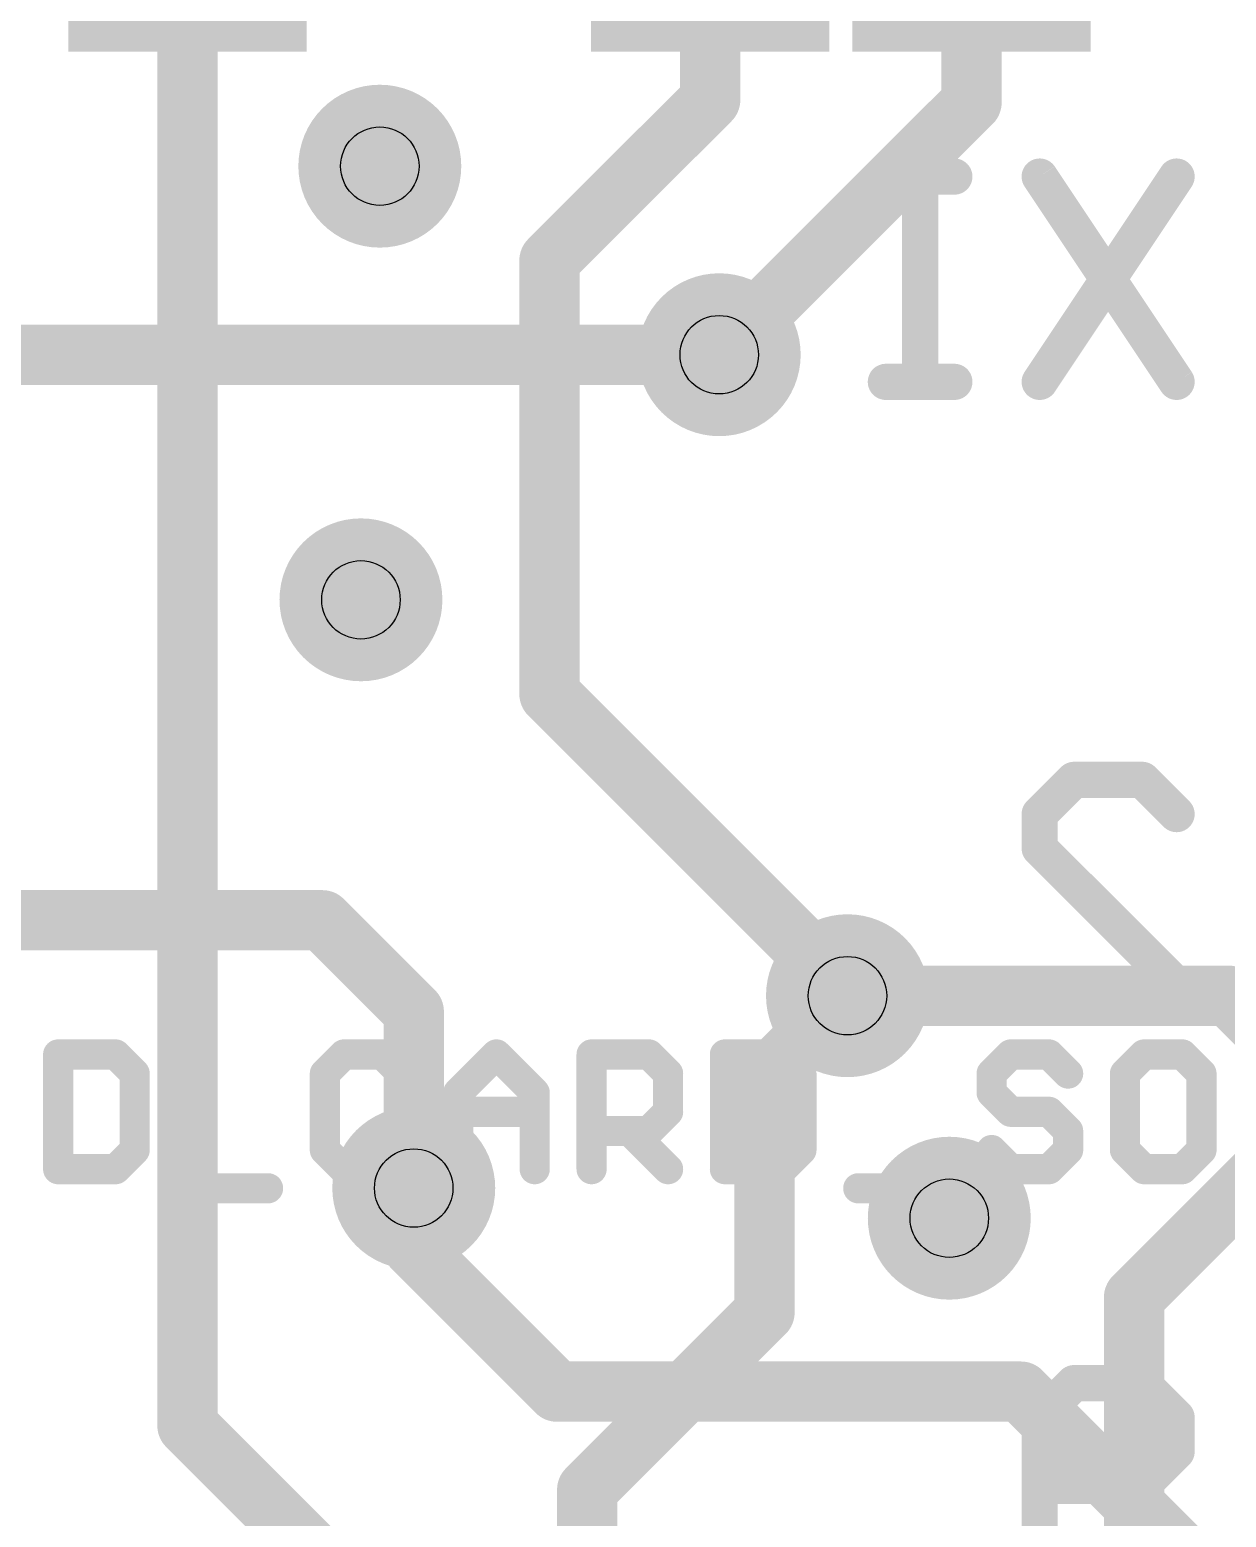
# Model space of a CAD drawing. Extents: x -44 to 63, y -21 to 59.
# Drawn here: x 14.48 to 19.52, y 36.7 to 42.96 of the extents above; entities that cross this region are included whole.
import ezdxf

# ---------------------------------------------------------------- set-up
doc = ezdxf.new("R2010")
doc.units = 0
for name, color, linetype in [('1', 12, 'CONTINUOUS'), ('16', 132, 'CONTINUOUS'), ('18', 110, 'CONTINUOUS'), ('22', 40, 'CONTINUOUS'), ('27', 253, 'CONTINUOUS'), ('29', 253, 'CONTINUOUS'), ('44', 253, 'CONTINUOUS')]:
    doc.layers.add(name, color=color, linetype=linetype)

# ---------------------------------------------------------------- blocks, each defined once
blk = doc.blocks.new('RECT')
blk.add_solid([(-0.5, -0.5), (0.5, -0.5), (-0.5, 0.5), (0.5, 0.5)])
blk = doc.blocks.new('ROUNDV')
at = {"const_width": 0.5}
blk.add_lwpolyline([(0, -0.25, 1), (0, 0.25, 1), (0, -0.25)], format="xyb", dxfattribs=at)

msp = doc.modelspace()

# ---------------------------------------------------------------- linework, layer by layer
at = {"layer": '1', "const_width": 0.254}
for points in [[(15.145, 37.0838), (15.145, 43.72)], [(17.345, 42.6656), (17.345, 43.72)], [(18.445, 43.72), (18.445, 42.6544)], [(17.345, 42.6656), (16.6687, 41.9894)], [(18.445, 42.6544), (17.3831, 41.5925)], [(16.6687, 41.9894), (16.6687, 40.1638)], [(16.6687, 40.1638), (17.9229, 38.9096)], [(17.9229, 38.9096), (17.9229, 38.8938)], [(19.5263, 38.8938), (17.9229, 38.8938)], [(21.59, 36.83), (19.5263, 38.8938)], [(16.0973, 37.8301), (16.0973, 38.0841)], [(16.7005, 37.2269), (16.0973, 37.8301)], [(18.6531, 37.2269), (16.7005, 37.2269)], [(21.59, 34.29), (18.6531, 37.2269)], [(16.0338, 36.195), (15.145, 37.0838)]]:
    msp.add_lwpolyline(points, dxfattribs=at)
at = {"layer": '1', "const_width": 0.127}
for points in [[(17.3899, 42.6207, 1), (17.3001, 42.7105)], [(18.4899, 42.6095, 1), (18.4001, 42.6993)], [(17.2815, 42.6656, 1), (17.4085, 42.6656)], [(18.3815, 42.6544, 1), (18.5085, 42.6544)], [(16.7323, 41.9894, 1), (16.6052, 41.9894)], [(16.6238, 42.0343, 1), (16.7137, 41.9445)], [(17.3382, 41.6374, 1), (17.428, 41.5476)], [(16.7137, 40.2087, 1), (16.6238, 40.1188)], [(16.6052, 40.1638, 1), (16.7323, 40.1638)], [(17.9864, 38.9096, 1), (17.8594, 38.9096)], [(17.9229, 38.9573, 1), (17.9229, 38.8303)], [(17.878, 38.8647, 1), (17.9678, 38.9545)], [(19.5712, 38.9387, 1), (19.4813, 38.8488)], [(19.5263, 38.8303, 1), (19.5263, 38.9573)], [(17.8594, 38.8938, 1), (17.9864, 38.8938)], [(16.1608, 38.0841, 1), (16.0338, 38.0841)], [(16.1422, 37.875, 1), (16.0523, 37.7852)], [(16.0338, 37.8301, 1), (16.1608, 37.8301)], [(16.7005, 37.2904, 1), (16.7005, 37.1634)], [(16.6556, 37.182, 1), (16.7454, 37.2718)], [(18.698, 37.2718, 1), (18.6082, 37.182)], [(18.6531, 37.1634, 1), (18.6531, 37.2904)], [(15.1899, 37.1287, 1), (15.1001, 37.0388)], [(15.0815, 37.0838, 1), (15.2085, 37.0838)]]:
    msp.add_lwpolyline(points, format="xyb", dxfattribs=at)
at = {"layer": '16', "const_width": 0.254}
for points in [[(17.3831, 41.5925), (13.0969, 41.5925)], [(15.713, 39.2112), (12.7, 39.2112)], [(16.0973, 38.827), (15.713, 39.2112)], [(17.5736, 38.5445), (17.9229, 38.8938)], [(16.0973, 38.0841), (16.0973, 38.827)], [(17.5736, 37.5603), (17.5736, 38.5445)], [(19.685, 38.1794), (19.1294, 37.6238)], [(19.1294, 37.6238), (19.1294, 25.4794)], [(16.8275, 36.8141), (17.5736, 37.5603)], [(16.8275, 31.8294), (16.8275, 36.8141)]]:
    msp.add_lwpolyline(points, dxfattribs=at)
at = {"layer": '16', "const_width": 0.127}
for points in [[(17.3831, 41.529, 1), (17.3831, 41.656)], [(15.7579, 39.2562, 1), (15.6681, 39.1663)], [(15.713, 39.1478, 1), (15.713, 39.2747)], [(17.9678, 38.8488, 1), (17.878, 38.9387)], [(16.1608, 38.827, 1), (16.0338, 38.827)], [(16.0523, 38.7821, 1), (16.1422, 38.8719)], [(17.6371, 38.5445, 1), (17.5101, 38.5445)], [(17.5287, 38.5894, 1), (17.6185, 38.4996)], [(16.0338, 38.0841, 1), (16.1608, 38.0841)], [(19.1929, 37.6238, 1), (19.0659, 37.6238)], [(19.0845, 37.6687, 1), (19.1743, 37.5788)], [(17.6185, 37.5153, 1), (17.5287, 37.6052)], [(17.5101, 37.5603, 1), (17.6371, 37.5603)], [(16.891, 36.8141, 1), (16.764, 36.8141)], [(16.7826, 36.859, 1), (16.8724, 36.7692)]]:
    msp.add_lwpolyline(points, format="xyb", dxfattribs=at)
at = {"layer": '22', "const_width": 0.1524}
for points in [[(18.3728, 42.3425), (18.0846, 42.3425)], [(18.2287, 41.4782), (18.2287, 42.3425)], [(19.3083, 42.3425), (18.7321, 41.4782)], [(18.7321, 42.3425), (19.3083, 41.4782)], [(18.3728, 41.4782), (18.0846, 41.4782)], [(18.7321, 39.6585), (18.8761, 39.8025)], [(18.8761, 39.8025), (19.1642, 39.8025)], [(19.1642, 39.8025), (19.3083, 39.6585)], [(18.7321, 39.5144), (18.7321, 39.6585)], [(19.3083, 38.9382), (18.7321, 39.5144)], [(18.7321, 38.9382), (19.3083, 38.9382)], [(18.7321, 37.1185), (18.8761, 37.2625)], [(18.8761, 37.2625), (19.1642, 37.2625)], [(19.1642, 37.2625), (19.3083, 37.1185)], [(18.7321, 36.5423), (18.7321, 37.1185)], [(19.3083, 37.1185), (19.3083, 36.9744)], [(19.3083, 36.9744), (19.1642, 36.8304)], [(19.1642, 36.8304), (18.7321, 36.8304)]]:
    msp.add_lwpolyline(points, dxfattribs=at)
at = {"layer": '22', "const_width": 0.0762}
for points in [[(18.0846, 42.3806, 1), (18.0846, 42.3044)], [(18.2668, 42.3425, 1), (18.1906, 42.3425)], [(18.3728, 42.3044, 1), (18.3728, 42.3806)], [(18.7638, 42.3637, 1), (18.7004, 42.3214)], [(19.34, 42.3214, 1), (19.2766, 42.3637)], [(18.0846, 41.5163, 1), (18.0846, 41.4401)], [(18.3728, 41.4401, 1), (18.3728, 41.5163)], [(18.7004, 41.4993, 1), (18.7638, 41.4571)], [(19.2766, 41.4571, 1), (19.34, 41.4993)], [(18.1906, 41.4782, 1), (18.2668, 41.4782)], [(18.8761, 39.8406, 1), (18.8761, 39.7644)], [(18.9031, 39.7756, 1), (18.8492, 39.8295)], [(19.1912, 39.8295, 1), (19.1373, 39.7756)], [(19.1642, 39.7644, 1), (19.1642, 39.8406)], [(18.7051, 39.6854, 1), (18.759, 39.6315)], [(18.7702, 39.6585, 1), (18.694, 39.6585)], [(19.2813, 39.6315, 1), (19.3352, 39.6854)], [(18.759, 39.5414, 1), (18.7051, 39.4875)], [(18.694, 39.5144, 1), (18.7702, 39.5144)], [(18.7321, 38.9763, 1), (18.7321, 38.9001)], [(19.2813, 38.9113, 1), (19.3352, 38.9651)], [(19.3083, 38.9001, 1), (19.3083, 38.9763)], [(18.8761, 37.3006, 1), (18.8761, 37.2244)], [(18.9031, 37.2356, 1), (18.8492, 37.2895)], [(19.1912, 37.2895, 1), (19.1373, 37.2356)], [(19.1642, 37.2244, 1), (19.1642, 37.3006)], [(18.7051, 37.1454, 1), (18.759, 37.0915)], [(18.7702, 37.1185, 1), (18.694, 37.1185)], [(19.3464, 37.1185, 1), (19.2702, 37.1185)], [(19.2813, 37.0915, 1), (19.3352, 37.1454)], [(19.2702, 36.9744, 1), (19.3464, 36.9744)], [(19.3352, 36.9475, 1), (19.2813, 37.0014)], [(18.7321, 36.8685, 1), (18.7321, 36.7923)], [(19.1373, 36.8573, 1), (19.1912, 36.8034)], [(19.1642, 36.7923, 1), (19.1642, 36.8685)]]:
    msp.add_lwpolyline(points, format="xyb", dxfattribs=at)
at = {"layer": '27', "const_width": 0.0635}
for points in [[(14.6323, 38.6465, 1), (14.5688, 38.6465)], [(14.6006, 38.6783, 1), (14.6006, 38.6148)], [(14.8645, 38.669, 1), (14.8196, 38.6241)], [(14.8421, 38.6148, 1), (14.8421, 38.6783)], [(15.8037, 38.6783, 1), (15.8037, 38.6148)], [(15.8261, 38.6241, 1), (15.7812, 38.669)], [(15.9871, 38.669, 1), (15.9422, 38.6241)], [(15.9647, 38.6148, 1), (15.9647, 38.6783)], [(16.4679, 38.669, 1), (16.423, 38.6241)], [(16.4679, 38.6241, 1), (16.423, 38.669)], [(16.8458, 38.6783, 1), (16.8458, 38.6148)], [(16.8775, 38.6465, 1), (16.8141, 38.6465)], [(17.1098, 38.669, 1), (17.0649, 38.6241)], [(17.0873, 38.6148, 1), (17.0873, 38.6783)], [(17.4071, 38.6783, 1), (17.4071, 38.6148)], [(17.4389, 38.6465, 1), (17.3754, 38.6465)], [(17.6711, 38.669, 1), (17.6262, 38.6241)], [(17.6486, 38.6148, 1), (17.6486, 38.6783)], [(18.6102, 38.6783, 1), (18.6102, 38.6148)], [(18.6327, 38.6241, 1), (18.5878, 38.669)], [(18.7937, 38.669, 1), (18.7488, 38.6241)], [(18.7712, 38.6148, 1), (18.7712, 38.6783)], [(19.1715, 38.6783, 1), (19.1715, 38.6148)], [(19.194, 38.6241, 1), (19.1491, 38.669)], [(19.355, 38.669, 1), (19.3101, 38.6241)], [(19.3325, 38.6148, 1), (19.3325, 38.6783)], [(14.9543, 38.566, 1), (14.8908, 38.566)], [(14.9001, 38.5436, 1), (14.945, 38.5885)], [(15.7549, 38.566, 1), (15.6914, 38.566)], [(15.7007, 38.5885, 1), (15.7456, 38.5436)], [(16.0227, 38.5436, 1), (16.0676, 38.5885)], [(17.1996, 38.566, 1), (17.1361, 38.566)], [(17.1454, 38.5436, 1), (17.1903, 38.5885)], [(17.7609, 38.566, 1), (17.6974, 38.566)], [(17.7067, 38.5436, 1), (17.7516, 38.5885)], [(18.5615, 38.566, 1), (18.498, 38.566)], [(18.5073, 38.5885, 1), (18.5522, 38.5436)], [(18.8293, 38.5436, 1), (18.8742, 38.5885)], [(19.1228, 38.566, 1), (19.0593, 38.566)], [(19.0686, 38.5885, 1), (19.1135, 38.5436)], [(19.4448, 38.566, 1), (19.3813, 38.566)], [(19.3906, 38.5436, 1), (19.4355, 38.5885)], [(16.3162, 38.4855, 1), (16.2527, 38.4855)], [(16.262, 38.508, 1), (16.3069, 38.4631)], [(16.6382, 38.4855, 1), (16.5747, 38.4855)], [(16.584, 38.4631, 1), (16.6289, 38.508)], [(18.5522, 38.508, 1), (18.5073, 38.4631)], [(18.498, 38.4855, 1), (18.5615, 38.4855)], [(16.2845, 38.4368, 1), (16.2845, 38.3733)], [(16.6065, 38.3733, 1), (16.6065, 38.4368)], [(17.1903, 38.3826, 1), (17.1454, 38.4275)], [(18.6102, 38.4368, 1), (18.6102, 38.3733)], [(18.5878, 38.3826, 1), (18.6327, 38.4275)], [(18.7937, 38.4275, 1), (18.7488, 38.3826)], [(18.7712, 38.3733, 1), (18.7712, 38.4368)], [(17.1361, 38.405, 1), (17.1996, 38.405)], [(16.8458, 38.3563, 1), (16.8458, 38.2928)], [(17.0293, 38.347, 1), (16.9844, 38.3021)], [(17.0649, 38.347, 1), (17.1098, 38.3021)], [(17.0873, 38.2928, 1), (17.0873, 38.3563)], [(18.8835, 38.3245, 1), (18.82, 38.3245)], [(18.8293, 38.3021, 1), (18.8742, 38.347)], [(14.8908, 38.244, 1), (14.9543, 38.244)], [(14.945, 38.2215, 1), (14.9001, 38.2665)], [(15.7456, 38.2665, 1), (15.7007, 38.2215)], [(15.6914, 38.244, 1), (15.7549, 38.244)], [(16.0676, 38.2215, 1), (16.0227, 38.2665)], [(17.6974, 38.244, 1), (17.7609, 38.244)], [(17.7516, 38.2215, 1), (17.7067, 38.2665)], [(18.5522, 38.2665, 1), (18.5073, 38.2215)], [(18.82, 38.244, 1), (18.8835, 38.244)], [(18.8742, 38.2215, 1), (18.8293, 38.2665)], [(19.1135, 38.2665, 1), (19.0686, 38.2215)], [(19.0593, 38.244, 1), (19.1228, 38.244)], [(19.3813, 38.244, 1), (19.4448, 38.244)], [(19.4355, 38.2215, 1), (19.3906, 38.2665)], [(14.6006, 38.1953, 1), (14.6006, 38.1317)], [(14.8196, 38.186, 1), (14.8645, 38.141)], [(14.8421, 38.1317, 1), (14.8421, 38.1953)], [(15.8037, 38.1953, 1), (15.8037, 38.1317)], [(15.7812, 38.141, 1), (15.8261, 38.186)], [(15.9422, 38.186, 1), (15.9871, 38.141)], [(15.9647, 38.1317, 1), (15.9647, 38.1953)], [(17.1454, 38.141, 1), (17.1903, 38.186)], [(17.4071, 38.1953, 1), (17.4071, 38.1317)], [(17.6262, 38.186, 1), (17.6711, 38.141)], [(17.6486, 38.1317, 1), (17.6486, 38.1953)], [(18.6102, 38.1953, 1), (18.6102, 38.1317)], [(18.5878, 38.141, 1), (18.6327, 38.186)], [(18.7488, 38.186, 1), (18.7937, 38.141)], [(18.7712, 38.1317, 1), (18.7712, 38.1953)], [(19.1715, 38.1953, 1), (19.1715, 38.1317)], [(19.1491, 38.141, 1), (19.194, 38.186)], [(19.3101, 38.186, 1), (19.355, 38.141)], [(19.3325, 38.1317, 1), (19.3325, 38.1953)], [(14.5688, 38.1635, 1), (14.6323, 38.1635)], [(15.1619, 38.1148, 1), (15.1619, 38.0512)], [(15.4839, 38.0512, 1), (15.4839, 38.1148)], [(16.2527, 38.1635, 1), (16.3162, 38.1635)], [(16.5747, 38.1635, 1), (16.6382, 38.1635)], [(16.8141, 38.1635, 1), (16.8775, 38.1635)], [(17.3754, 38.1635, 1), (17.4389, 38.1635)], [(17.9684, 38.1148, 1), (17.9684, 38.0512)], [(18.2904, 38.0512, 1), (18.2904, 38.1148)]]:
    msp.add_lwpolyline(points, format="xyb", dxfattribs=at)
at = {"layer": '27', "const_width": 0.127}
for points in [[(14.6006, 38.6465), (14.6006, 38.1635)], [(14.8421, 38.6465), (14.6006, 38.6465)], [(14.9226, 38.566), (14.8421, 38.6465)], [(15.8037, 38.6465), (15.7232, 38.566)], [(15.9647, 38.6465), (15.8037, 38.6465)], [(16.0452, 38.566), (15.9647, 38.6465)], [(16.2845, 38.4855), (16.4455, 38.6465)], [(16.4455, 38.6465), (16.6065, 38.4855)], [(16.8458, 38.1635), (16.8458, 38.6465)], [(16.8458, 38.6465), (17.0873, 38.6465)], [(17.0873, 38.6465), (17.1678, 38.566)], [(17.4071, 38.6465), (17.4071, 38.1635)], [(17.6486, 38.6465), (17.4071, 38.6465)], [(17.7291, 38.566), (17.6486, 38.6465)], [(18.6102, 38.6465), (18.5297, 38.566)], [(18.7712, 38.6465), (18.6102, 38.6465)], [(18.8517, 38.566), (18.7712, 38.6465)], [(19.1715, 38.6465), (19.091, 38.566)], [(19.3325, 38.6465), (19.1715, 38.6465)], [(19.413, 38.566), (19.3325, 38.6465)], [(14.9226, 38.244), (14.9226, 38.566)], [(15.7232, 38.566), (15.7232, 38.244)], [(17.1678, 38.566), (17.1678, 38.405)], [(17.7291, 38.244), (17.7291, 38.566)], [(18.5297, 38.566), (18.5297, 38.4855)], [(19.091, 38.566), (19.091, 38.244)], [(19.413, 38.244), (19.413, 38.566)], [(16.2845, 38.1635), (16.2845, 38.4855)], [(16.6065, 38.4855), (16.6065, 38.1635)], [(18.5297, 38.4855), (18.6102, 38.405)], [(16.2845, 38.405), (16.6065, 38.405)], [(17.1678, 38.405), (17.0873, 38.3245)], [(18.6102, 38.405), (18.7712, 38.405)], [(18.7712, 38.405), (18.8517, 38.3245)], [(17.0873, 38.3245), (16.8458, 38.3245)], [(17.0068, 38.3245), (17.1678, 38.1635)], [(18.8517, 38.3245), (18.8517, 38.244)], [(14.8421, 38.1635), (14.9226, 38.244)], [(15.7232, 38.244), (15.8037, 38.1635)], [(15.9647, 38.1635), (16.0452, 38.244)], [(17.6486, 38.1635), (17.7291, 38.244)], [(18.6102, 38.1635), (18.5297, 38.244)], [(18.8517, 38.244), (18.7712, 38.1635)], [(19.091, 38.244), (19.1715, 38.1635)], [(19.3325, 38.1635), (19.413, 38.244)], [(14.6006, 38.1635), (14.8421, 38.1635)], [(15.8037, 38.1635), (15.9647, 38.1635)], [(17.4071, 38.1635), (17.6486, 38.1635)], [(18.7712, 38.1635), (18.6102, 38.1635)], [(19.1715, 38.1635), (19.3325, 38.1635)], [(15.1619, 38.083), (15.4839, 38.083)], [(17.9684, 38.083), (18.2904, 38.083)]]:
    msp.add_lwpolyline(points, dxfattribs=at)
at = {"layer": '44'}
for centre in [(15.9544, 42.3863), (17.3831, 41.5925), (15.875, 40.5606), (17.9229, 38.8938), (16.0973, 38.0841), (18.3515, 37.9571)]:
    msp.add_circle(centre, 0.1651, dxfattribs=at)

# ---------------------------------------------------------------- block references
at = {"layer": '18', "xscale": 0.6858, "yscale": 0.6858}
for p in [(15.9544, 42.3863), (15.9544, 42.3863), (17.3831, 41.5925), (17.3831, 41.5925), (15.875, 40.5606), (15.875, 40.5606), (17.9229, 38.8938), (17.9229, 38.8938), (16.0973, 38.0841), (16.0973, 38.0841), (18.3515, 37.9571), (18.3515, 37.9571)]:
    msp.add_blockref('ROUNDV', p, dxfattribs=at)
at = {"layer": '29', "xscale": 1.0032, "yscale": 1.7032}
for p in [(15.145, 43.72), (17.345, 43.72), (18.445, 43.72)]:
    msp.add_blockref('RECT', p, dxfattribs=at)

doc.saveas('drawing.dxf')
